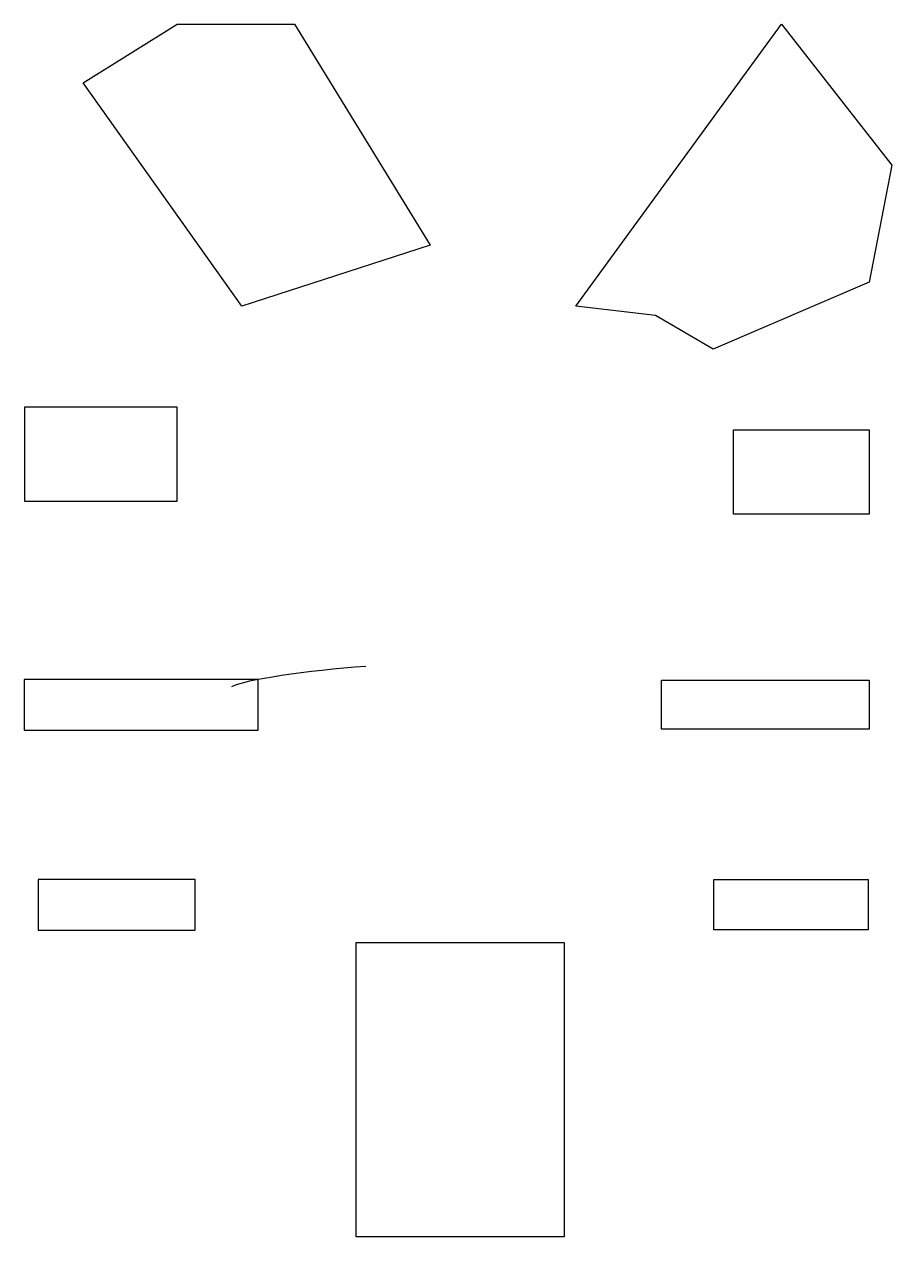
# Model space of a CAD drawing. Header units: millimetres. Extents: x -17 to 20, y -34.2 to 17.5.
import ezdxf

# ---------------------------------------------------------------- set-up
doc = ezdxf.new("R2010")
doc.units = ezdxf.units.MM
doc.layers.get('0').update_dxf_attribs({"linetype": 'CONTINUOUS'})

msp = doc.modelspace()

# ---------------------------------------------------------------- linework, layer by layer
for points in [[(-7.738, 5.474), (-14.5, 15), (-10.5, 17.5), (-5.5, 17.5), (0.29, 8.079)], [(6.5, 5.474), (15.262, 17.5), (19.966, 11.487), (19, 6.5), (12.349, 3.646), (9.894, 5.073)], [(-10.5, 1.173), (-17, 1.173), (-17, -2.842), (-10.5, -2.842)], [(13.219, 0.206), (19, 0.206), (19, -3.398), (13.219, -3.398)], [(-7.045, -10.45), (-17.015, -10.45), (-17.015, -12.603), (-7.045, -12.603)], [(10.156, -10.478), (19, -10.478), (19, -12.566), (10.156, -12.566)], [(-9.733, -18.976), (-16.429, -18.976), (-16.429, -21.144), (-9.733, -21.144)], [(12.387, -18.973), (18.954, -18.973), (18.954, -21.127), (12.387, -21.127)], [(-2.869, -21.662), (6, -21.662), (6, -34.213), (-2.869, -34.213)]]:
    msp.add_lwpolyline(points, close=True)
msp.add_open_spline([(-2.458, -9.887), (-4.931, -10.06), (-7.646, -10.475), (-8.182, -10.752)], degree=3)

doc.saveas('drawing.dxf')
